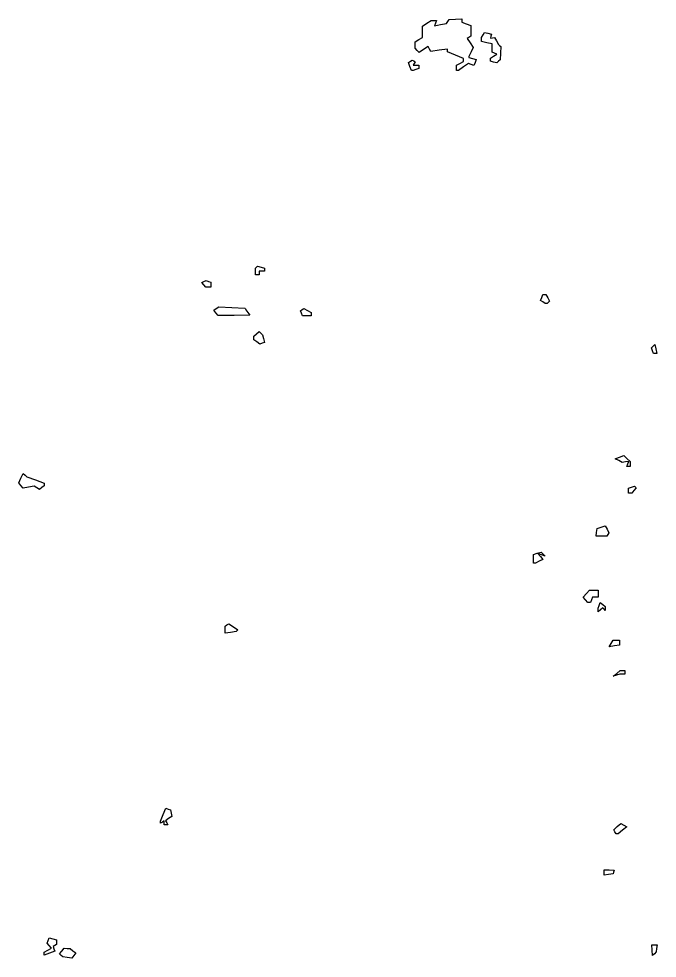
# Model space of a CAD drawing. Extents: x 0 to 4532, y 0 to 2620.
# Drawn here: x 4075 to 4431, y 2096 to 2620 of the extents above; entities that cross this region are included whole.
import ezdxf

# ---------------------------------------------------------------- set-up
doc = ezdxf.new("R2010")
doc.units = 0
doc.layers.add('Layer_1', color=7, linetype='CONTINUOUS')

msp = doc.modelspace()

# ---------------------------------------------------------------- linework, layer by layer
at = {"layer": 'Layer_1', "color": 7}
for points in [[(4319.000715, 2592.584127), (4319.000715, 2594.04893), (4321.0007, 2595.119293), (4323.000713, 2596.189655), (4323.000713, 2597.055441), (4323.000713, 2597.921199), (4318.504397, 2599.770239), (4314.008194, 2601.619307), (4314.008194, 2602.350164), (4314.008194, 2603.08105), (4309.409603, 2602.450738), (4304.811013, 2601.820426), (4303.99489, 2603.140776), (4303.178909, 2604.461154), (4300.7283, 2602.855468), (4298.277691, 2601.249783), (4297.143011, 2602.384549), (4296.000705, 2603.519314), (4296.000705, 2605.310839), (4296.000705, 2607.102364), (4298.00069, 2608.351366), (4300.000703, 2609.600397), (4300.000703, 2612.744842), (4300.000703, 2615.889287), (4302.465513, 2617.504298), (4304.930295, 2619.11931), (4306.434103, 2619.11931), (4307.937912, 2619.11931), (4307.363811, 2617.623212), (4306.78971, 2616.127114), (4310.145194, 2616.780443), (4313.500707, 2617.433801), (4314.193013, 2618.492173), (4314.88529, 2619.550545), (4318.442999, 2619.778167), (4322.000707, 2620.005789), (4322.000707, 2619.037814), (4322.000707, 2618.069839), (4324.500695, 2617.119325), (4327.000712, 2616.16884), (4327.000712, 2613.203091), (4327.000712, 2610.23737), (4326.011817, 2609.626192), (4325.022894, 2609.015042), (4326.653694, 2606.526222), (4328.28441, 2604.037403), (4327.142614, 2601.53132), (4326.000705, 2599.025237), (4326.000705, 2598.688906), (4326.000705, 2598.352604), (4328.0048, 2597.828506), (4330.009009, 2597.304408), (4329.375805, 2595.654389), (4328.742602, 2594.004398), (4327.280916, 2594.565318), (4325.819117, 2595.126238), (4323.005504, 2593.122766), (4320.192004, 2591.119323), (4319.596303, 2591.119323), (4319.000715, 2591.119323)], [(4339.750697, 2595.865315), (4338.000699, 2596.265936), (4338.000699, 2597.142947), (4338.000699, 2598.01993), (4339.750697, 2599.127653), (4341.500723, 2600.235376), (4340.2507, 2600.760665), (4339.000706, 2601.285981), (4339.000706, 2603.623176), (4339.000706, 2605.960399), (4336.000714, 2606.619312), (4333.000695, 2607.278226), (4333.014868, 2608.448765), (4333.029041, 2609.619304), (4333.883545, 2610.967688), (4334.738135, 2612.316101), (4336.618242, 2611.908309), (4338.498435, 2611.500517), (4338.248419, 2610.309909), (4337.99897, 2609.1193), (4339.092067, 2609.369316), (4340.185078, 2609.619332), (4341.342067, 2607.619319), (4342.498972, 2605.619334), (4343.101674, 2605.119331), (4343.704377, 2604.619327), (4343.566046, 2600.883717), (4343.427715, 2597.148106), (4342.463312, 2596.306414), (4341.498937, 2595.464694)], [(4293.094398, 2593.369295), (4292.252508, 2595.619296), (4293.328795, 2596.303325), (4294.405195, 2596.987325), (4295.219306, 2596.484232), (4296.033303, 2595.98111), (4295.457983, 2595.050212), (4294.882692, 2594.119286), (4296.441691, 2594.119286), (4298.00069, 2594.119286), (4298.00069, 2593.226287), (4298.00069, 2592.333289), (4296.4189, 2591.726277), (4294.837111, 2591.119295), (4294.386685, 2591.119295), (4293.936288, 2591.119295)], [(4207.000682, 2478.952584), (4207.000682, 2480.78592), (4207.558569, 2481.343835), (4208.116484, 2481.90175), (4210.058585, 2481.393867), (4212.000687, 2480.886012), (4212.000687, 2480.002622), (4212.000687, 2479.119261), (4210.500677, 2479.119261), (4209.000667, 2479.119261), (4209.000667, 2478.119255), (4209.000667, 2477.119276), (4208.00066, 2477.119276), (4207.000682, 2477.119276)], [(4178.097577, 2471.502481), (4176.949658, 2472.885703), (4178.225164, 2473.355178), (4179.50067, 2473.824652), (4180.750664, 2473.388626), (4182.000658, 2472.952601), (4182.000658, 2471.53593), (4182.000658, 2470.119258), (4180.623077, 2470.119258), (4179.245552, 2470.119258)], [(4367.216806, 2461.964519), (4365.933023, 2462.779168), (4366.573824, 2464.4492), (4367.214709, 2466.11926), (4368.07253, 2466.11926), (4368.930322, 2466.11926), (4369.930329, 2464.250746), (4370.930307, 2462.382232), (4370.298833, 2461.75073), (4369.667415, 2461.119256), (4369.084017, 2461.133429), (4368.500731, 2461.147602), (4367.216806, 2461.962223)], [(4184.863566, 2455.784507), (4183.629276, 2457.271705), (4185.064968, 2458.212949), (4186.50066, 2459.154165), (4193.78006, 2458.774039), (4201.059376, 2458.393885), (4201.313077, 2458.006587), (4201.566778, 2457.619289), (4202.698567, 2456.119279), (4203.830272, 2454.619298), (4194.964177, 2454.45829), (4186.098055, 2454.297282)], [(4232.651371, 2455.587216), (4232.087985, 2457.055194), (4233.023673, 2457.633491), (4233.95939, 2458.211759), (4235.979983, 2457.130312), (4238.000689, 2456.048895), (4238.000689, 2455.084066), (4238.000689, 2454.119266), (4235.60768, 2454.119266), (4233.214672, 2454.119266)], [(4207.708777, 2439.590767), (4206.000675, 2440.839769), (4206.000675, 2441.857067), (4206.000675, 2442.874393), (4207.543063, 2444.154463), (4209.08548, 2445.434532), (4209.930686, 2444.526907), (4210.775864, 2443.619281), (4211.418082, 2441.487712), (4212.060271, 2439.356143), (4210.73856, 2438.84894), (4209.416878, 2438.341765)], [(4428.336549, 2434.686488), (4427.735122, 2436.253707), (4428.738048, 2437.25652), (4429.740833, 2438.259361), (4430.232134, 2435.689301), (4430.723435, 2433.119268), (4429.830635, 2433.119268), (4428.937948, 2433.119268)], [(4414.609518, 2371.542127), (4415.155528, 2372.965006), (4413.328144, 2372.671989), (4411.500733, 2372.378972), (4409.53774, 2373.398282), (4407.574832, 2374.417564), (4409.934619, 2375.290522), (4412.294434, 2376.163452), (4414.147527, 2374.486361), (4416.000734, 2372.809271), (4416.000734, 2371.464259), (4416.000734, 2370.119248), (4415.032135, 2370.119248), (4414.063537, 2370.119248)], [(4084.967134, 2358.159931), (4083.500629, 2359.086208), (4080.436546, 2358.526309), (4077.372322, 2357.966409), (4076.156939, 2359.430901), (4074.941527, 2360.895393), (4076.128025, 2363.499526), (4077.314523, 2366.103631), (4078.407648, 2365.25199), (4079.500631, 2364.40032), (4084.250648, 2362.623932), (4089.000637, 2360.847544), (4089.000637, 2360.105859), (4089.000637, 2359.364145), (4087.717138, 2358.298913), (4086.433525, 2357.233653)], [(4415.000727, 2356.512264), (4415.000727, 2357.905266), (4416.64383, 2358.535805), (4418.287047, 2359.166344), (4418.786341, 2358.666964), (4419.285721, 2358.167584), (4418.020845, 2356.643423), (4416.755827, 2355.119262), (4415.878334, 2355.119262), (4415.000727, 2355.119262)], [(4397.181119, 2333.260395), (4397.500725, 2335.401545), (4399.73573, 2336.222629), (4401.970821, 2337.043713), (4403.032028, 2335.060821), (4404.093234, 2333.077929), (4403.487924, 2332.098587), (4402.882727, 2331.119245), (4399.872134, 2331.119245), (4396.861626, 2331.119245)], [(4362.000717, 2318.551839), (4362.000717, 2320.984476), (4364.101416, 2321.651185), (4366.202031, 2322.317922), (4367.351424, 2321.159346), (4368.500731, 2320.00074), (4366.500718, 2320.747245), (4364.500705, 2321.493692), (4365.815329, 2319.876214), (4367.129811, 2318.258708), (4365.131017, 2317.188969), (4363.132222, 2316.11923), (4362.566427, 2316.11923), (4362.000717, 2316.11923)], [(4390.98512, 2295.638002), (4389.724722, 2297.156749), (4391.517721, 2299.137997), (4393.31072, 2301.119245), (4395.655739, 2301.119245), (4398.000728, 2301.119245), (4398.000728, 2299.119231), (4398.000728, 2297.119246), (4396.469339, 2297.119246), (4394.937921, 2297.119246), (4394.362318, 2295.619236), (4393.786714, 2294.119227), (4393.016229, 2294.119227), (4392.24563, 2294.119227)], [(4398.000728, 2289.914992), (4398.000728, 2290.955676), (4398.617519, 2292.562977), (4399.234338, 2294.170278), (4400.617532, 2293.022303), (4402.000726, 2291.874356), (4402.000726, 2290.830129), (4402.000726, 2289.785902), (4401.34272, 2290.44388), (4400.684742, 2291.101887), (4399.342735, 2289.988126), (4398.000728, 2288.874337)], [(4190.000654, 2279.000157), (4190.000654, 2281.001191), (4191.044655, 2281.646413), (4192.088655, 2282.291607), (4194.631361, 2280.625515), (4197.174181, 2278.959423), (4196.681775, 2278.46696), (4196.189255, 2277.974469), (4193.094955, 2277.486796), (4190.000654, 2276.999152)], [(4405.351024, 2271.308514), (4406.481821, 2273.119229), (4408.241229, 2273.119229), (4410.000723, 2273.119229), (4410.000723, 2271.732718), (4410.000723, 2270.346236), (4407.110432, 2269.922031), (4404.220226, 2269.497826)], [(4408.441837, 2254.537582), (4410.383032, 2256.11923), (4411.691845, 2256.11923), (4413.000743, 2256.11923), (4413.000743, 2255.119223), (4413.000743, 2254.119217), (4411.582541, 2254.119217), (4410.164339, 2254.119217), (4408.332533, 2253.537576), (4406.500728, 2252.955963)], [(4156.000656, 2171.178223), (4156.000656, 2172.237218), (4155.000649, 2171.619209), (4154.000643, 2171.001171), (4154.000643, 2171.592308), (4154.000643, 2172.183445), (4155.486451, 2175.739396), (4156.972146, 2179.295347), (4158.236455, 2178.874402), (4159.500651, 2178.453457), (4159.859347, 2176.602432), (4160.218157, 2174.75138), (4158.509262, 2173.501839), (4156.800367, 2172.25227), (4157.459564, 2171.185735), (4158.118647, 2170.119199), (4157.059652, 2170.119199), (4156.000656, 2170.119199)], [(4407.453424, 2166.195793), (4406.788019, 2167.272363), (4408.727229, 2169.079054), (4410.666525, 2170.885744), (4412.375533, 2169.929334), (4414.084541, 2168.972924), (4411.634925, 2167.046073), (4409.185223, 2165.119194), (4408.652026, 2165.119194), (4408.118716, 2165.119194)], [(4401.334018, 2143.497219), (4401.334018, 2144.97594), (4404.199732, 2144.894302), (4407.065333, 2144.812665), (4406.705928, 2143.71577), (4406.346523, 2142.618875), (4403.840242, 2142.318516), (4401.334018, 2142.018185), (4401.334018, 2143.496907)], [(4089.000637, 2098.170851), (4089.000637, 2099.048798), (4091.065224, 2100.153743), (4093.129725, 2101.25866), (4091.953347, 2102.676182), (4090.776827, 2104.093703), (4091.327627, 2105.528828), (4091.878342, 2106.963925), (4093.939442, 2106.424917), (4096.000627, 2105.885909), (4096.000627, 2104.561562), (4096.000627, 2103.237215), (4095.044331, 2102.646163), (4094.087949, 2102.055111), (4094.564227, 2100.813932), (4095.040532, 2099.572726), (4092.020642, 2098.432801), (4089.000637, 2097.292904)], [(4428.196631, 2100.130981), (4427.969009, 2103.11918), (4429.478628, 2103.11918), (4430.988333, 2103.11918), (4430.681029, 2101.105617), (4430.373725, 2099.092055), (4429.399031, 2098.117418), (4428.424423, 2097.142781)], [(4102.000639, 2095.946135), (4099.50065, 2096.288532), (4098.593053, 2097.161462), (4097.685428, 2098.03442), (4098.965441, 2099.576807), (4100.245539, 2101.119167), (4101.873051, 2101.087419), (4103.500648, 2101.055671), (4105.145537, 2099.804033), (4106.790539, 2098.552423), (4105.64554, 2097.078123), (4104.500655, 2095.603823), (4102.000639, 2095.94622)]]:
    msp.add_lwpolyline(points, close=True, dxfattribs=at)

doc.saveas('drawing.dxf')
